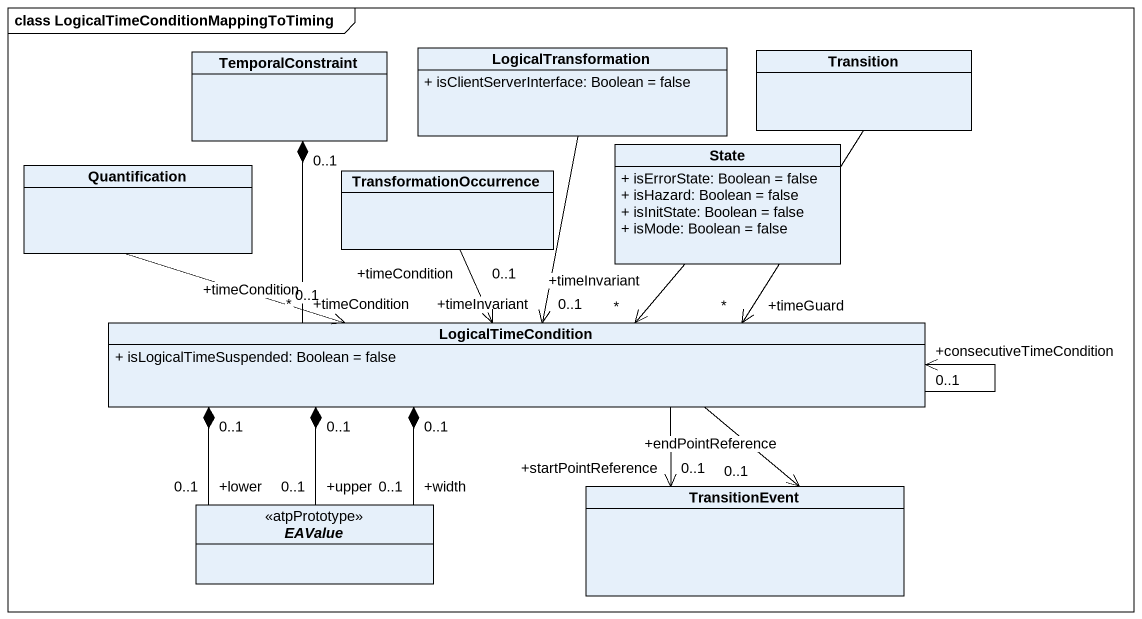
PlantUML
@startuml
mainframe class LogicalTimeConditionMappingToTiming
hide circle
hide empty members
skinparam classAttributeIconSize 0
class TemporalConstraint
class LogicalTransformation {
  + isClientServerInterface: Boolean = false
}
class Transition
class Quantification
class TransformationOccurrence
class "State" as State_ {
  + isErrorState: Boolean = false
  + isHazard: Boolean = false
  + isInitState: Boolean = false
  + isMode: Boolean = false
}
class LogicalTimeCondition {
  + isLogicalTimeSuspended: Boolean = false
}
abstract class EAValue <<atpPrototype>>
class TransitionEvent
LogicalTransformation --> "+timeInvariant\n0..1" LogicalTimeCondition
Transition --> "+timeGuard\n*" LogicalTimeCondition
Quantification -right-> "+timeCondition\n0..1" LogicalTimeCondition
TransformationOccurrence --> "+timeCondition\n0..1" LogicalTimeCondition
State_ --> "+timeInvariant\n*" LogicalTimeCondition
LogicalTimeCondition "+timeCondition\n*" -up-* "0..1" TemporalConstraint
LogicalTimeCondition --> "+consecutiveTimeCondition\n0..1" LogicalTimeCondition
LogicalTimeCondition --> "+startPointReference\n0..1" TransitionEvent
LogicalTimeCondition --> "+endPointReference\n0..1" TransitionEvent
EAValue "+upper\n0..1" -up-* "0..1" LogicalTimeCondition
EAValue "+lower\n0..1" -up-* "0..1" LogicalTimeCondition
EAValue "+width\n0..1" -up-* "0..1" LogicalTimeCondition
@enduml
